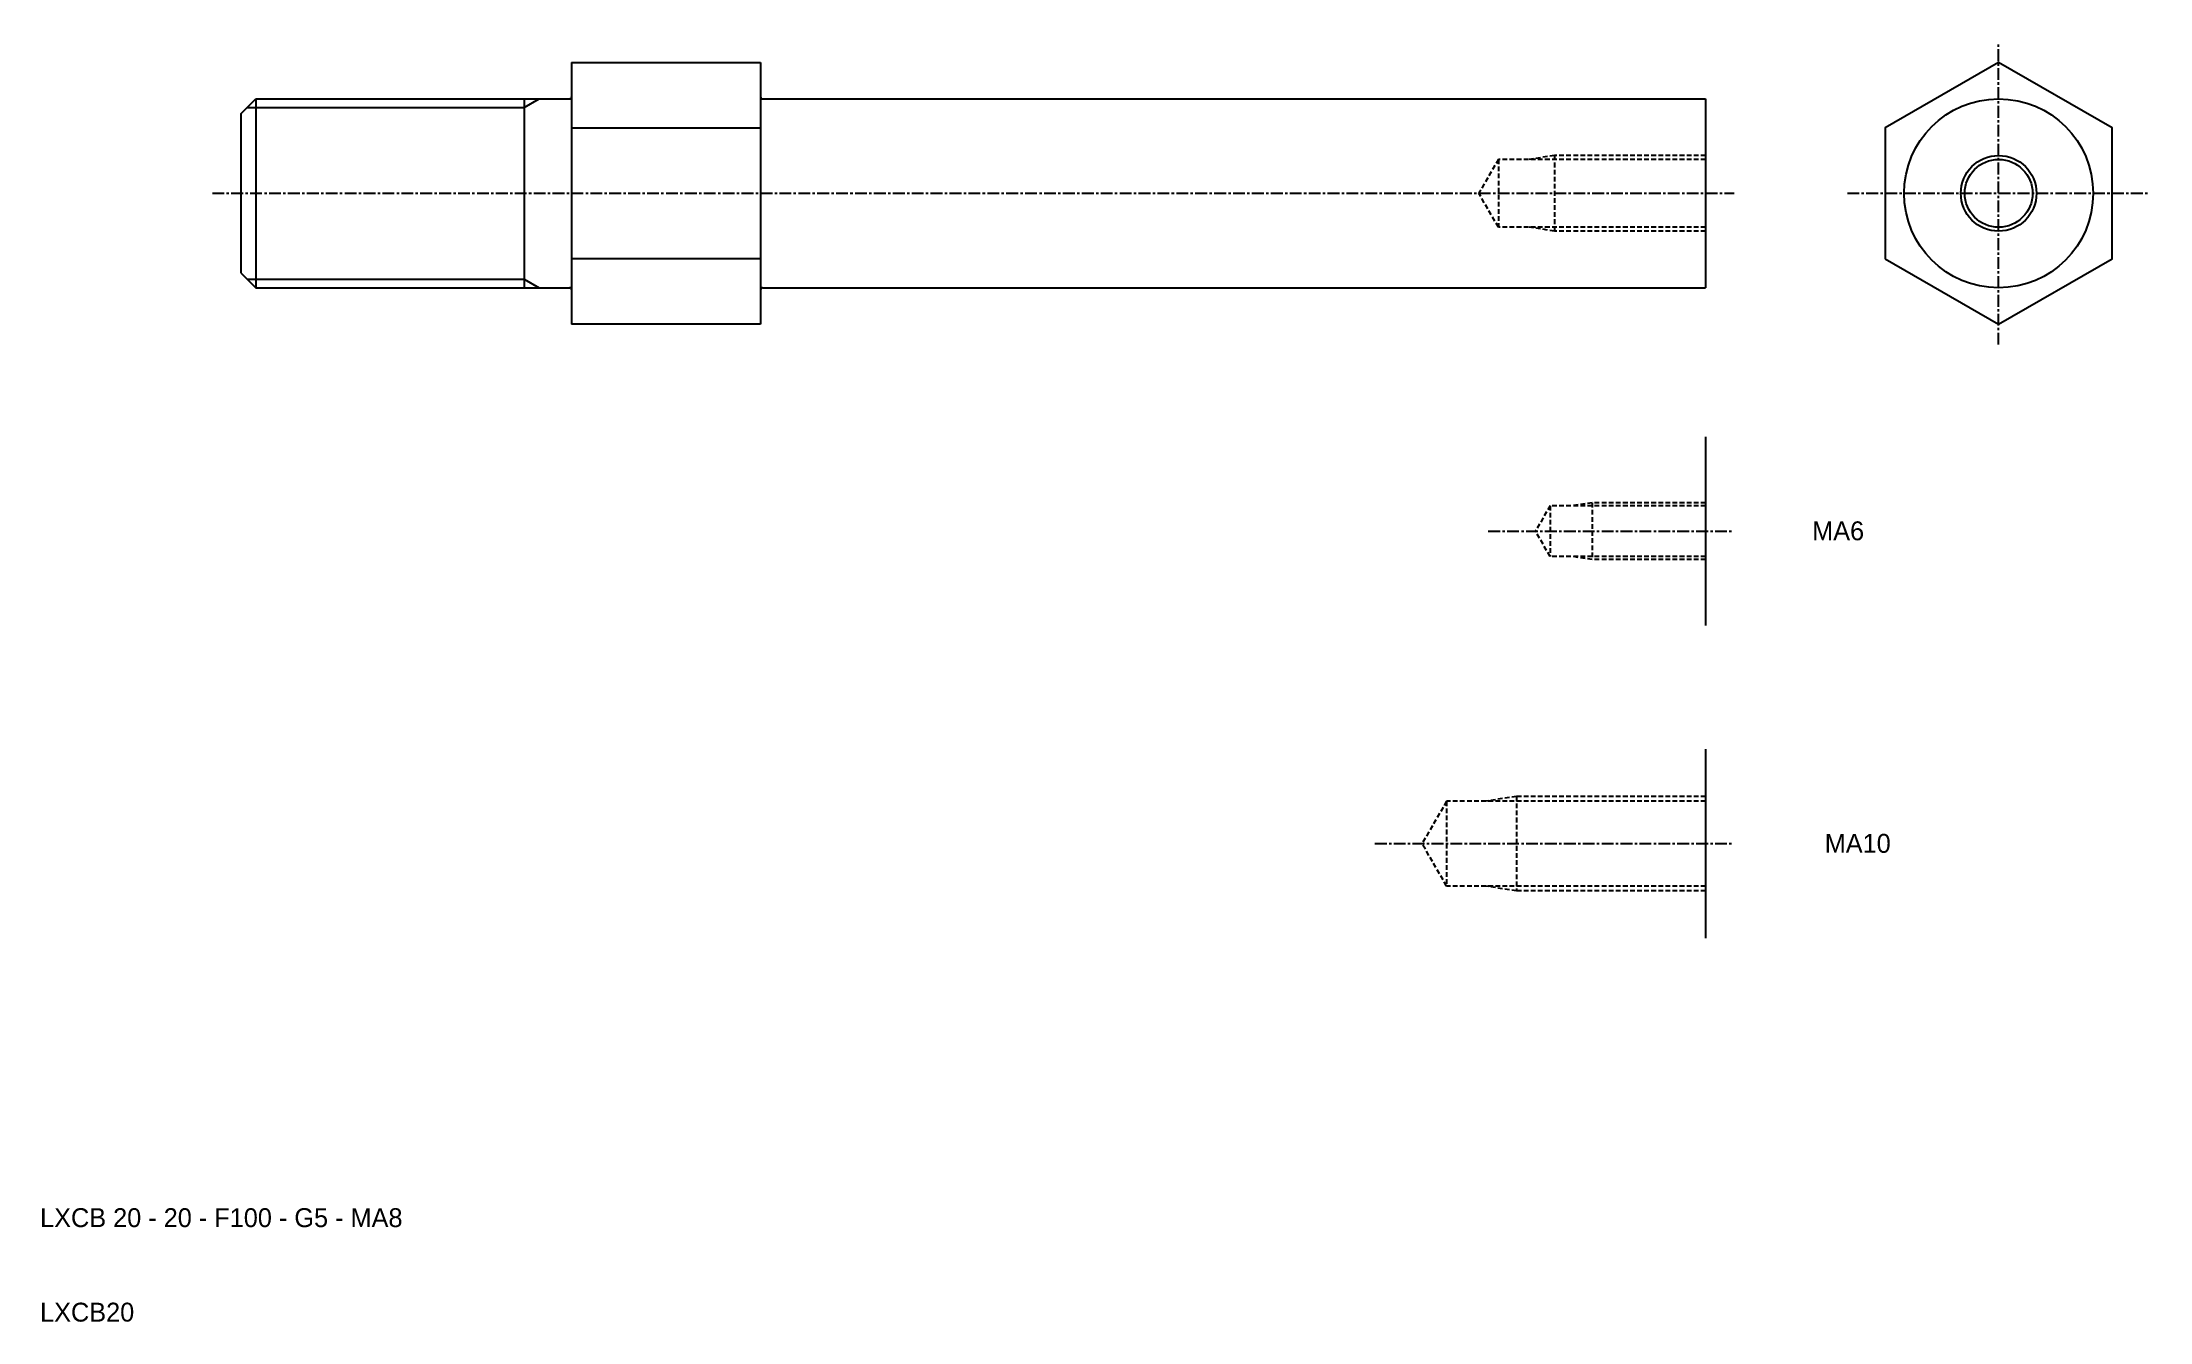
# Model space of a CAD drawing. Extents: x 4 to 227, y -30 to 106.
import ezdxf

# ---------------------------------------------------------------- set-up
doc = ezdxf.new("R2010")
doc.units = 0
doc.linetypes.add('CENTER', pattern=[2, 1.25, -0.25, 0.25, -0.25])
doc.linetypes.add('DASHED', pattern=[0.75, 0.5, -0.25])
doc.layers.get('0').update_dxf_attribs({"linetype": 'CONTINUOUS'})
doc.layers.add('CENTER', color=1, linetype='CENTER')

msp = doc.modelspace()

# ---------------------------------------------------------------- linework, layer by layer
at = {"color": 7, "linetype": 'CONTINUOUS'}
for p, q in [((59.52, 103.47), (79.52, 103.47)), ((59.52, 103.46), (59.52, 75.76)), ((79.52, 103.46), (79.52, 75.76)), ((24.52, 98.01), (26.12, 99.61)), ((26.12, 99.61), (59.32, 99.61)), ((26.12, 99.61), (26.12, 79.61)), ((54.52, 99.61), (54.52, 79.61)), ((79.72, 99.61), (179.52, 99.61)), ((179.52, 99.61), (179.52, 79.61)), ((24.52, 98.01), (24.52, 81.21)), ((59.52, 96.54), (79.52, 96.54)), ((79.52, 82.68), (59.52, 82.68)), ((24.52, 81.21), (26.12, 79.61)), ((26.12, 79.61), (59.32, 79.61)), ((79.72, 79.61), (179.52, 79.61)), ((79.52, 75.76), (59.52, 75.76)), ((179.52, 63.85), (179.52, 43.85)), ((179.52, 30.78), (179.52, 10.78))]:
    msp.add_line(p, q, dxfattribs=at)
at = {"color": 3, "linetype": 'CONTINUOUS'}
for p, q in [((25.2, 98.69), (54.52, 98.69)), ((54.52, 98.69), (56.11, 99.61)), ((25.2, 80.53), (54.52, 80.53)), ((54.52, 80.53), (56.11, 79.61))]:
    msp.add_line(p, q, dxfattribs=at)
at = {"color": 3, "linetype": 'DASHED'}
for p, q in [((157.59, 93.2), (155.52, 89.61)), ((179.52, 93.2), (157.59, 93.2)), ((157.59, 93.2), (157.59, 86.02)), ((163.52, 93.61), (160.85, 93.2)), ((179.52, 93.61), (163.52, 93.61)), ((163.52, 93.61), (163.52, 85.61)), ((157.59, 86.02), (155.52, 89.61)), ((179.52, 86.02), (157.59, 86.02)), ((163.52, 85.61), (160.85, 86.02)), ((179.52, 85.61), (163.52, 85.61)), ((163.07, 56.55), (161.52, 53.85)), ((163.07, 56.55), (163.07, 51.16)), ((179.52, 56.55), (163.07, 56.55)), ((167.52, 56.85), (165.52, 56.55)), ((167.52, 56.85), (167.52, 50.85)), ((179.52, 56.85), (167.52, 56.85)), ((163.07, 51.16), (161.52, 53.85)), ((179.52, 51.16), (163.07, 51.16)), ((167.52, 50.85), (165.52, 51.16)), ((179.52, 50.85), (167.52, 50.85)), ((152.11, 25.26), (149.52, 20.78)), ((152.11, 25.26), (152.11, 16.29)), ((179.52, 25.26), (152.11, 25.26)), ((159.52, 25.78), (156.19, 25.26)), ((159.52, 25.78), (159.52, 15.78)), ((179.52, 25.78), (159.52, 25.78)), ((152.11, 16.29), (149.52, 20.78)), ((179.52, 16.29), (152.11, 16.29)), ((159.52, 15.78), (156.19, 16.29)), ((179.52, 15.78), (159.52, 15.78))]:
    msp.add_line(p, q, dxfattribs=at)
at = {"color": 7, "linetype": 'CONTINUOUS'}
msp.add_lwpolyline([(198.52, 82.68), (210.52, 75.76), (222.52, 82.68), (222.52, 96.54), (210.52, 103.47), (198.52, 96.54)], close=True, dxfattribs=at)
for radius in [10, 3.59]:
    msp.add_circle((210.52, 89.61), radius, dxfattribs=at)
at = {"color": 3, "linetype": 'CONTINUOUS'}
msp.add_circle((210.52, 89.61), 4, dxfattribs=at)
at = {"color": 7, "linetype": 'CONTINUOUS'}
for centre, start, end in [((59.32, 99.81), 270, 0), ((79.72, 99.81), 180, 270), ((59.32, 79.41), 0, 90), ((79.72, 79.41), 90, 180)]:
    msp.add_arc(centre, 0.2, start, end, dxfattribs=at)
at = {"layer": 'CENTER', "color": 1, "linetype": 'CENTER'}
for p, q in [((210.52, 73.61), (210.52, 105.61)), ((21.52, 89.61), (59.52, 89.61)), ((59.52, 89.61), (182.52, 89.61)), ((194.52, 89.61), (226.52, 89.61)), ((156.52, 53.85), (182.52, 53.85)), ((144.52, 20.78), (182.52, 20.78))]:
    msp.add_line(p, q, dxfattribs=at)

# ---------------------------------------------------------------- texts
at = {"color": 7, "linetype": 'CONTINUOUS'}
for s, p in [('MA6', (190.79, 52.89)), ('MA10', (192.12, 19.81)), ('LXCB 20 - 20 - F100 - G5 - MA8', (3.29, -19.81)), ('LXCB20', (3.29, -29.81))]:
    msp.add_text(s, height=2, dxfattribs=at).set_placement(p)

doc.saveas('drawing.dxf')
